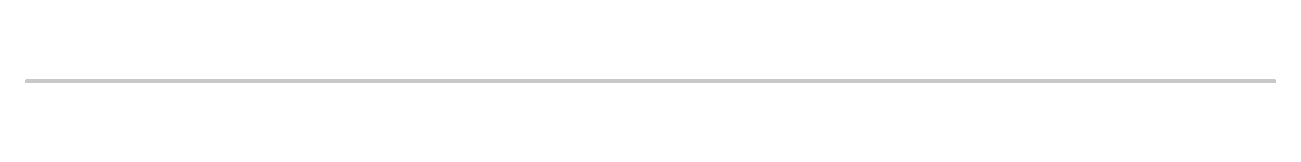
# Model space of a CAD drawing. Header units: inches. Extents: x 99 to 12024, y -5408 to 2559.
# Drawn here: x 9880 to 12024, y 2552 to 2559 of the extents above; entities that cross this region are included whole.
import ezdxf

# ---------------------------------------------------------------- set-up
doc = ezdxf.new("R2010")
doc.units = ezdxf.units.IN
doc.header["$LTSCALE"] = 96
doc.header["$MEASUREMENT"] = 0
doc.layers.add('Hatch', color=7, linetype='Continuous', lineweight=0, true_color=0x919191)

msp = doc.modelspace()

# ---------------------------------------------------------------- hatches: boundary and pattern name
at = {"layer": 'Hatch'}
h = msp.add_hatch(dxfattribs=at)
h.set_pattern_fill('GRAVEL', color=256, scale=5, angle=720)
h.set_pattern_definition([(228.0127875, (3563.27803, 5.0323), (-40, -45), [0.67268, -66.5954402]), (184.9697407, (3562.82803, 4.5323), (60, 5), [1.15434, -114.2796238]), (132.510447, (3561.67803, 4.4323), (50, -55), [0.81394, -80.580163]), (267.273689, (3559.72803, 3.1823), (5, 100), [1.05119, -104.0677902]), (292.8336542, (3559.67803, 2.1323), (-25, 60), [1.030775, -102.0468656]), (357.273689, (3560.07803, 1.1823), (-100, 5), [1.05119, -104.0677902]), (37.6942405, (3561.12803, 1.1323), (-65, -50), [1.390145, -137.6242427]), (72.2553284, (3562.22803, 1.9823), (35, 110), [1.31244, -129.9316075]), (121.4295656, (3562.62803, 3.2323), (-40, 65), [1.05475, -104.4203655]), (175.2363583, (3562.07803, 4.1323), (55, -5), [1.20416, -59.003813]), (222.3974378, (3560.87803, 4.2323), (-60, -55), [1.55724, -154.166875]), (138.814075, (3564.67803, 3.1323), (-35, 30), [0.531505, -52.619224]), (171.4692344, (3564.27803, 3.4823), (65, -10), [1.011185, -100.107557]), (225, (3563.278, 3.6323), (-3e-15, -5), [0.707105, -6.3639628]), (203.1985905, (3562.92803, 4.2323), (25, 10), [0.38079, -37.6980755]), (291.80141, (3562.578, 4.0823), (-5, 15), [0.538515, -26.387309]), (30.963757, (3562.778, 3.5823), (15, 10), [0.874645, -28.2801145]), (161.565051, (3563.528, 4.0323), (10, -5), [0.632455, -15.1789333]), (16.3895403, (3559.67803, 4.0823), (50, 15), [0.886, -87.7142257]), (70.346176, (3560.52803, 4.3323), (-20, -55), [0.743305, -73.5870387]), (293.1985905, (3563.52803, 5.0323), (-10, 25), [0.761575, -37.3172905]), (343.6104597, (3563.82803, 4.3323), (-50, 15), [0.886, -87.7142257]), (339.443955, (3559.67803, 0.9823), (-25, 10), [0.8544, -41.8656187]), (294.7751406, (3560.47803, 0.6823), (-25, 55), [0.71589, -70.8732153]), (66.8014095, (3563.57803, 0.0323), (10, 25), [0.761575, -37.3172905]), (17.3540246, (3563.87803, 0.7323), (-65, -20), [0.838155, -82.977118]), (69.443955, (3561.12803, 0.0323), (-10, -25), [0.4272, -42.2928187]), (101.309932, (3563.278, 0.0323), (-5, 20), [0.25495, -25.2401476]), (165.963757, (3563.228, 0.2823), (15, -5), [1.030775, -19.584753]), (186.009006, (3562.22803, 0.5323), (50, 5), [0.95525, -94.569616]), (303.690068, (3562.778, 3.1323), (-5, 10), [0.72111, -17.3066464]), (353.1572266, (3563.17803, 2.5323), (85, -10), [1.25897, -124.637813]), (60.945396, (3564.42803, 2.3823), (-20, -35), [0.51478, -50.9633707]), (90, (3564.678, 2.8323), (-5, 5), [0.3, -4.7]), (120.256437, (3562.12803, 0.6823), (20, -35), [0.69462, -68.7676]), (48.0127875, (3561.77803, 1.2823), (40, 45), [1.34536, -65.9227602]), (0, (3562.678, 2.2823), (5, 5), [1.3, -3.7]), (325.3048465, (3563.97803, 2.2823), (50, -35), [0.79057, -78.2663715]), (254.054604, (3564.62803, 1.8323), (-5, -20), [0.72801, -35.6725394]), (207.6459754, (3564.42803, 1.1323), (-95, -50), [1.185325, -117.347371]), (175.4260787, (3563.37803, 0.5823), (-65, 5), [1.253995, -124.145367])])
h.paths.add_polyline_path([(12024.4, 2552.3), (12024.4, 2557.3), (12022.4, 2559.3), (9882.4, 2559.3), (9880.3, 2557.3), (9880.4, 2557.3), (9880.4, 2552.3)])
h = msp.add_hatch(dxfattribs=at)
h.set_pattern_fill('GRAVEL', color=256, scale=5, angle=720)
h.set_pattern_definition([(228.0127875, (3.6, 5), (-40, -45), [0.67268, -66.5954402]), (184.9697407, (3.15, 4.5), (60, 5), [1.15434, -114.2796238]), (132.510447, (2, 4.4), (50, -55), [0.81394, -80.580163]), (267.273689, (0.05, 3.15), (5, 100), [1.05119, -104.0677902]), (292.8336542, (1e-15, 2.1), (-25, 60), [1.030775, -102.0468656]), (357.273689, (0.4, 1.15), (-100, 5), [1.05119, -104.0677902]), (37.6942405, (1.45, 1.1), (-65, -50), [1.390145, -137.6242427]), (72.2553284, (2.55, 1.95), (35, 110), [1.31244, -129.9316075]), (121.4295656, (2.95, 3.2), (-40, 65), [1.05475, -104.4203655]), (175.2363583, (2.4, 4.1), (55, -5), [1.20416, -59.0038129]), (222.3974378, (1.2, 4.2), (-60, -55), [1.55724, -154.166875]), (138.814075, (5, 3.1), (-35, 30), [0.531505, -52.619224]), (171.4692344, (4.6, 3.45), (65, -10), [1.011185, -100.107557]), (225, (3.6, 3.6), (-3e-15, -5), [0.707105, -6.3639628]), (203.1985905, (3.25, 4.2), (25, 10), [0.38079, -37.6980755]), (291.8014095, (2.9, 4.05), (-5, 15), [0.538515, -26.387309]), (30.9637565, (3.1, 3.55), (15, 10), [0.874645, -28.2801145]), (161.565051, (3.85, 4), (10, -5), [0.632455, -15.1789333]), (16.3895403, (2e-15, 4.05), (50, 15), [0.886, -87.7142257]), (70.346176, (0.85, 4.3), (-20, -55), [0.743305, -73.5870387]), (293.1985905, (3.85, 5), (-10, 25), [0.761575, -37.3172905]), (343.6104597, (4.15, 4.3), (-50, 15), [0.886, -87.7142257]), (339.443955, (5e-16, 0.95), (-25, 10), [0.8544, -41.8656187]), (294.7751406, (0.8, 0.65), (-25, 55), [0.71589, -70.8732153]), (66.8014095, (3.9, -2e-15), (10, 25), [0.761575, -37.3172905]), (17.3540246, (4.2, 0.7), (-65, -20), [0.838155, -82.977118]), (69.443955, (1.45, -7e-16), (-10, -25), [0.4272, -42.2928187]), (101.3099325, (3.6, -2e-15), (-5, 20), [0.25495, -25.2401476]), (165.963757, (3.55, 0.25), (15, -5), [1.030775, -19.5847531]), (186.009006, (2.55, 0.5), (50, 5), [0.95525, -94.5696159]), (303.690068, (3.1, 3.1), (-5, 10), [0.72111, -17.3066464]), (353.1572266, (3.5, 2.5), (85, -10), [1.25897, -124.6378131]), (60.945396, (4.75, 2.35), (-20, -35), [0.51478, -50.9633707]), (90, (5, 2.8), (-5, 5), [0.3, -4.7]), (120.256437, (2.45, 0.65), (20, -35), [0.69462, -68.7676]), (48.0127875, (2.1, 1.25), (40, 45), [1.34536, -65.9227602]), (0, (3, 2.25), (5, 5), [1.3, -3.7]), (325.3048465, (4.3, 2.25), (50, -35), [0.79057, -78.2663715]), (254.054604, (4.95, 1.8), (-5, -20), [0.72801, -35.6725394]), (207.6459754, (4.75, 1.1), (-95, -50), [1.185325, -117.347371]), (175.4260787, (3.7, 0.55), (-65, 5), [1.253995, -124.145367])])
h.paths.add_polyline_path([(9880.4, 2552.3), (9880.4, 2557.3), (9882.4, 2559.3), (12022.4, 2559.3), (12024.4, 2557.3), (12024.4, 2552.3)])

doc.saveas('drawing.dxf')
